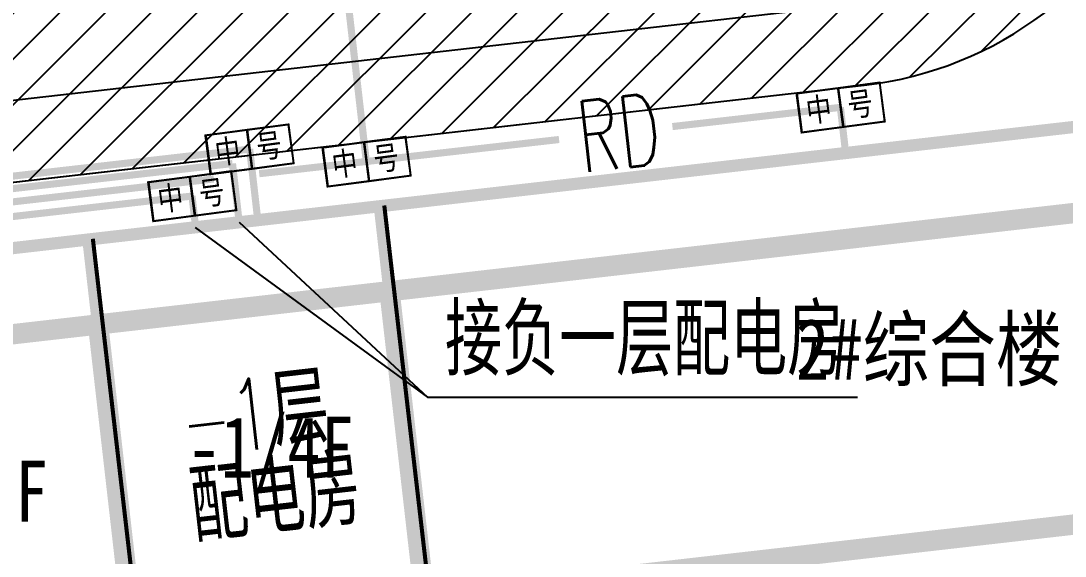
# Model space of a CAD drawing. Extents: x -809667 to 586099, y 3084146 to 3634412.
# Drawn here: x 381324.49 to 381350.12, y 3084229.87 to 3084243.02 of the extents above; entities that cross this region are included whole.
import ezdxf
from ezdxf.enums import TextEntityAlignment as Align

# ---------------------------------------------------------------- set-up
doc = ezdxf.new("R2010")
doc.units = 0
doc.header["$LTSCALE"] = 0.5
doc.layers.get('0').update_dxf_attribs({"linetype": 'CONTINUOUS'})
for name, color, linetype in [('DIM-照明', 3, 'CONTINUOUS'), ('DIM-通讯', 3, 'CONTINUOUS'), ('E-DIM-DQ', 7, 'CONTINUOUS'), ('E-SIG_TEXT', 7, 'CONTINUOUS'), ('TEL_TEXT', 7, 'CONTINUOUS'), ('WIRE-动力', 2, 'CONTINUOUS'), ('WIRE-照明', 1, 'CONTINUOUS'), ('WIRE-通讯', 4, 'CONTINUOUS'), ('文字', 7, 'CONTINUOUS')]:
    doc.layers.add(name, color=color, linetype=linetype)
doc.styles.add('-宋体', font='', dxfattribs={"width": 0.6})
doc.styles.add('_TEL_DIM', font='SIMPLEX', dxfattribs={"width": 0.8, "height": 3.5, "bigfont": 'HZTXT'})
doc.styles.add('HZ', font='', dxfattribs={"width": 0.8})
doc.styles.get('-宋体').set_extended_font_data('NSimSun')
doc.styles.get('HZ').set_extended_font_data('NSimSun')

# ---------------------------------------------------------------- blocks, each defined once
blk = doc.blocks.new('123213')
at = {"layer": '文字', "linetype": 'Continuous'}
h = blk.add_hatch(dxfattribs=at)
h.set_pattern_fill('ANSI31', color=8, scale=0.5)
h.set_pattern_definition([(45, (-347.3512, 1460.9278), (-0.56126600757, 0.56126600757), [])])
edge = h.paths.add_edge_path()
edge.add_line((381908.256, 3087099.593), (381939.043, 3087103.11))
edge.add_arc((381938.021, 3087112.052), 9, 276.5175, 398.74)
edge.add_line((381945.041, 3087117.684), (381943.166, 3087120.021))
edge.add_arc((381936.146, 3087114.389), 9, 38.74, 125.533)
edge.add_line((381930.916, 3087121.713), (381914.916, 3087110.286))
edge.add_arc((381909.686, 3087117.61), 9, 205.3271, 305.533, ccw=False)
edge.add_line((381901.551, 3087113.76), (381908.256, 3087099.593))
edge = h.paths.add_edge_path(flags=16)
edge.add_line((381941.921, 3087115.181), (381940.046, 3087117.517))
edge.add_arc((381936.146, 3087114.389), 5, 38.74, 125.533)
edge.add_line((381933.241, 3087118.457), (381919.554, 3087108.683))
edge.add_arc((381920.716, 3087107.055), 2, 125.533, 276.5175)
edge.add_line((381920.943, 3087105.068), (381938.589, 3087107.084))
edge.add_arc((381938.021, 3087112.052), 5, 276.5175, 398.74)
at = {"layer": '文字', "color": 8, "linetype": 'Continuous'}
blk.add_line((381904.203, 3087101.143), (381938.816, 3087105.097), dxfattribs=at)
at = {"layer": '文字', "color": 8, "linetype": 'Continuous', "flags": 128}
for points in [[(381898.295, 3087098.455), (381939.043, 3087103.11, 0.590353), (381945.041, 3087117.684), (381943.166, 3087120.021, 0.397913), (381930.916, 3087121.713), (381914.916, 3087110.286, -0.467402), (381901.551, 3087113.76), (381899.743, 3087117.58, -0.362953), (381901.679, 3087125.03), (381935.471, 3087149.163)], [(381908.256, 3087099.593), (381939.043, 3087103.11, 0.590353), (381945.041, 3087117.684), (381943.166, 3087120.021, 0.397913), (381930.916, 3087121.713), (381914.916, 3087110.286, -0.467402), (381901.551, 3087113.76), (381908.256, 3087099.593)]]:
    blk.add_lwpolyline(points, format="xyb", dxfattribs=at)
at = {"layer": '文字', "color": 8, "linetype": 'Continuous', "const_width": 0.5, "flags": 128}
for points in [[(381889.487, 3087112.647), (381936.77, 3087146.415), (381945.371, 3087134.371), (381953.47, 3087124.277), (381969.851, 3087103.754), (381966.164, 3087094.829), (381892.485, 3087086.412)], [(381899.638, 3087087.229), (381966.164, 3087094.829), (381969.851, 3087103.754), (381953.47, 3087124.277), (381947.53, 3087119.536), (381959.69, 3087104.301), (381958.579, 3087101.612), (381906.028, 3087095.608), (381905.79, 3087097.695), (381898.537, 3087096.866)], [(381913.082, 3087096.414), (381913.945, 3087088.863), (381966.164, 3087094.829), (381969.851, 3087103.754), (381953.47, 3087124.277), (381947.53, 3087119.536), (381959.69, 3087104.301), (381958.579, 3087101.612)], [(381920.236, 3087097.232), (381921.099, 3087089.681), (381966.164, 3087094.829), (381969.851, 3087103.754), (381953.47, 3087124.277), (381947.53, 3087119.536), (381959.69, 3087104.301), (381958.579, 3087101.612)], [(381927.389, 3087098.049), (381928.252, 3087090.498), (381966.164, 3087094.829), (381969.851, 3087103.754), (381953.47, 3087124.277), (381947.53, 3087119.536), (381959.69, 3087104.301), (381958.579, 3087101.612)]]:
    blk.add_lwpolyline(points, close=True, dxfattribs=at)
at = {"layer": '文字', "color": 8, "linetype": 'Continuous', "const_width": 0.3}
for points in [[(381905.79, 3087097.695), (381955.042, 3087103.322, 0.589508), (381955.977, 3087105.586), (381945.889, 3087118.226), (381947.53, 3087119.536), (381959.69, 3087104.301), (381958.579, 3087101.612), (381906.028, 3087095.608)], [(381913.082, 3087096.414), (381912.844, 3087098.501), (381955.042, 3087103.322, 0.590827), (381955.977, 3087105.586), (381945.889, 3087118.226), (381947.53, 3087119.536), (381959.69, 3087104.301), (381958.579, 3087101.612)], [(381920.236, 3087097.232), (381919.998, 3087099.318), (381955.042, 3087103.322, 0.590827), (381955.977, 3087105.586), (381945.889, 3087118.226), (381947.53, 3087119.536), (381959.69, 3087104.301), (381958.579, 3087101.612)], [(381927.389, 3087098.049), (381927.151, 3087100.135), (381955.042, 3087103.322, 0.590827), (381955.977, 3087105.586), (381945.889, 3087118.226), (381947.53, 3087119.536), (381959.69, 3087104.301), (381958.579, 3087101.612)]]:
    blk.add_lwpolyline(points, format="xyb", close=True, dxfattribs=at)
at = {"layer": '文字', "color": 8, "linetype": 'Continuous', "const_width": 0.1, "flags": 128}
for points in [[(381927.261, 3087100.154), (381928.373, 3087090.557)], [(381920.108, 3087099.336), (381921.221, 3087089.728)]]:
    blk.add_lwpolyline(points, dxfattribs=at)
at = {"layer": '文字', "color": 8, "linetype": 'Continuous', "style": 'HZ', "width": 0.8}
for s, p in [('2#综合楼', (381940.637, 3087096.658)), ('-1/4F', (381924.472, 3087094.099)), ('-1/3F', (381916.973, 3087093.014))]:
    blk.add_text(s, height=1.5, dxfattribs=at).set_placement(p, align=Align.MIDDLE)
blk = doc.blocks.new('RQWE')
at = {"layer": 'E-DIM-DQ', "const_width": 0.075, "elevation": -0.017}
for points in [[(78.17, -95.5), (76.567, -95.5), (76.567, -97.004), (78.17, -97.004)], [(79.788, -95.5), (78.185, -95.5), (78.185, -97.004), (79.788, -97.004)]]:
    blk.add_lwpolyline(points, close=True, dxfattribs=at)
at = {"layer": 'E-SIG_TEXT', "color": 3}
for p, q in [((78.185, -95.5, -0.017), (76.582, -95.5, -0.017)), ((76.582, -95.5, -0.017), (76.582, -97.004, -0.017)), ((79.788, -95.5, -0.017), (78.185, -95.5, -0.017)), ((78.185, -95.5, -0.017), (78.185, -97.004, -0.017)), ((78.185, -97.004, -0.017), (78.185, -95.5, -0.017)), ((79.788, -97.004, -0.017), (79.788, -95.5, -0.017)), ((76.582, -97.004, -0.017), (78.185, -97.004, -0.017)), ((78.185, -97.004, -0.017), (79.788, -97.004, -0.017))]:
    blk.add_line(p, q, dxfattribs=at)
at = {"layer": 'E-SIG_TEXT', "color": 3, "style": '-宋体', "width": 0.8}
for s, p in [('中', (76.846, -96.664, -0.017)), ('号', (78.449, -96.664, -0.017))]:
    blk.add_text(s, height=0.9, rotation=360, dxfattribs=at).set_placement(p)

msp = doc.modelspace()

# ---------------------------------------------------------------- linework, layer by layer
at = {"layer": 'DIM-照明', "linetype": 'Continuous'}
for p, q in [((381328.77, 3084237.942), (381334.471, 3084233.78)), ((381329.849, 3084238.071), (381334.471, 3084233.78)), ((381334.471, 3084233.78), (381345.027, 3084233.78))]:
    msp.add_line(p, q, dxfattribs=at)
at = {"layer": 'WIRE-动力', "linetype": 'Continuous', "const_width": 0.175}
for points in [[(381330.107, 3084239.868), (381315.695, 3084238.222)], [(381330.106, 3084239.873), (381330.306, 3084238.123)]]:
    msp.add_lwpolyline(points, dxfattribs=at)
at = {"layer": 'WIRE-照明', "linetype": 'Continuous', "const_width": 0.175}
for points in [[(381329.685, 3084239.514), (381315.273, 3084237.867)], [(381329.685, 3084239.514), (381329.849, 3084238.071)], [(381314.571, 3084237.101), (381328.692, 3084238.715)], [(381328.692, 3084238.715), (381328.779, 3084237.949)]]:
    msp.add_lwpolyline(points, dxfattribs=at)
at = {"layer": 'WIRE-通讯', "linetype": 'Continuous', "const_width": 0.175}
for points in [[(381332.264, 3084245.743), (381332.97, 3084239.564)], [(381340.483, 3084240.422), (381344.606, 3084240.893)], [(381344.606, 3084240.893), (381344.735, 3084239.772)], [(381330.341, 3084239.264), (381337.701, 3084240.104)], [(381301.903, 3084236.015), (381329.227, 3084239.136)]]:
    msp.add_lwpolyline(points, dxfattribs=at)

# ---------------------------------------------------------------- block references
at = {"linetype": 'Continuous', "xscale": 0.6399999999999999, "yscale": 0.6399999999999999, "zscale": 0.6399999999999999, "rotation": 7.517267194531851}
for p in [(381286.949, 3084295.415, 0.011), (381272.44, 3084294.389, 0.011), (381275.313, 3084294.086, 0.011), (381271.035, 3084293.237, 0.011)]:
    msp.add_blockref('RQWE', p, dxfattribs=at)
at = {"layer": '文字', "color": 8}
msp.add_blockref('123213', (-593.85, -2861.67), dxfattribs=at)

# ---------------------------------------------------------------- texts
at = {"layer": 'DIM-照明', "color": 7, "linetype": 'Continuous', "style": '_TEL_DIM', "width": 0.8}
msp.add_text('接负一层配电房', height=1.75, dxfattribs=at).set_placement((381334.9, 3084234.305))
at = {"layer": 'DIM-通讯', "linetype": 'Continuous', "style": '_TEL_DIM', "width": 0.64}
msp.add_text('RD', height=1.75, rotation=6.5175, dxfattribs=at).set_placement((381338.264, 3084239.288))
at = {"layer": 'TEL_TEXT', "linetype": 'Continuous', "style": '_TEL_DIM'}
for s, width, p in [('层', 0.8, (381330.744, 3084232.547)), ('-1', 0.64, (381328.519, 3084232.293)), ('配电房', 0.8, (381328.758, 3084230.199))]:
    msp.add_text(s, height=1.75, rotation=6.5176, dxfattribs=dict(at, width=width)).set_placement(p)

doc.saveas('drawing.dxf')
